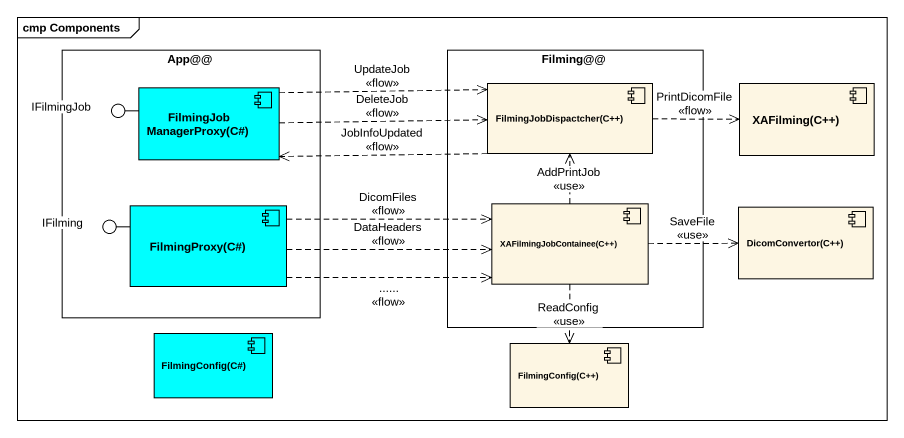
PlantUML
@startuml
mainframe cmp Components
rectangle "App@@" as App {
  component "FilmingJobManagerProxy(C#)" as FilmingJobManagerProxy_C #00FFFF
  component "FilmingProxy(C#)" as FilmingProxy_C #00FFFF
}
rectangle "Filming@@" as Filming {
  component "FilmingJobDispactcher(C++)" as FilmingJobDispactcher_C
  component "XAFilmingJobContainee(C++)" as XAFilmingJobContainee_C
}
component "XAFilming(C++)" as XAFilming_C
() IFilmingJob
() IFilming
component "DicomConvertor(C++)" as DicomConvertor_C
component "FilmingConfig(C#)" as FilmingConfig_C #00FFFF
component "FilmingConfig(C++)" as FilmingConfig_C_2
FilmingJobManagerProxy_C -left- IFilmingJob
FilmingProxy_C -left- IFilming
FilmingJobManagerProxy_C .right.> FilmingJobDispactcher_C : UpdateJob\n<<flow>>
FilmingJobManagerProxy_C .right.> FilmingJobDispactcher_C : DeleteJob\n<<flow>>
FilmingJobDispactcher_C .left.> FilmingJobManagerProxy_C : JobInfoUpdated\n<<flow>>
FilmingJobDispactcher_C .right.> XAFilming_C : PrintDicomFile\n<<flow>>
FilmingProxy_C .right.> XAFilmingJobContainee_C : DicomFiles\n<<flow>>
FilmingProxy_C .right.> XAFilmingJobContainee_C : DataHeaders\n<<flow>>
FilmingProxy_C .right.> XAFilmingJobContainee_C : ......\n<<flow>>
XAFilmingJobContainee_C .up.> FilmingJobDispactcher_C : AddPrintJob\n<<use>>
XAFilmingJobContainee_C .right.> DicomConvertor_C : SaveFile\n<<use>>
XAFilmingJobContainee_C ..> FilmingConfig_C_2 : ReadConfig\n<<use>>
@enduml
